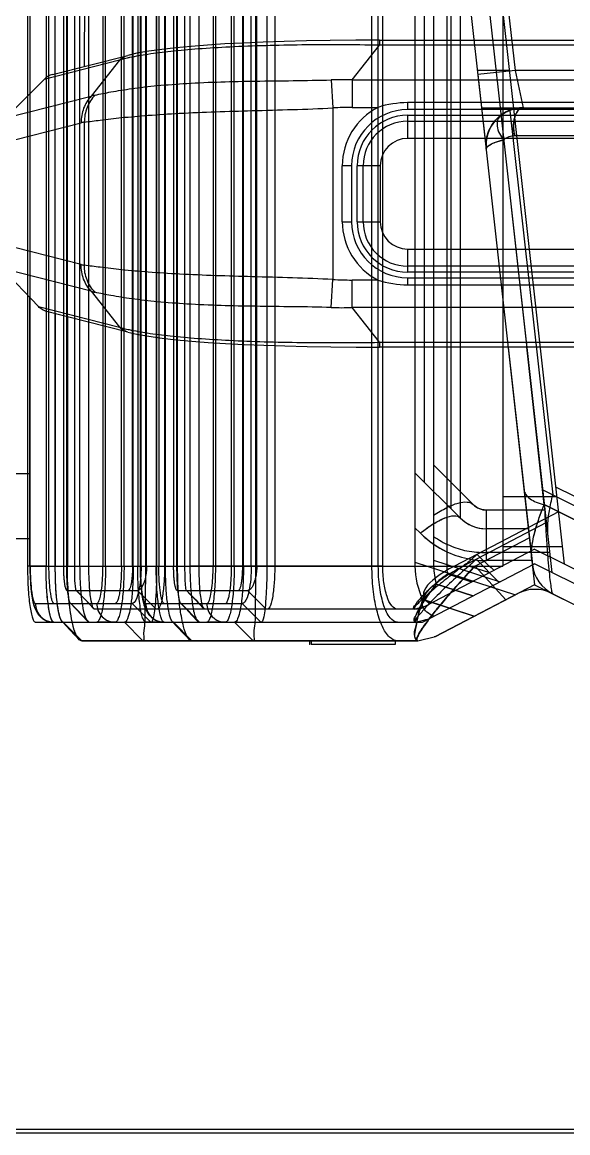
# Model space of a CAD drawing. Header units: millimetres. Extents: x -97344 to -49824, y -57049 to -40247.
# Drawn here: x -65094.9 to -65065.7, y -52874.2 to -52814.7 of the extents above; entities that cross this region are included whole.
import ezdxf

# ---------------------------------------------------------------- set-up
doc = ezdxf.new("R2010")
doc.units = ezdxf.units.MM
doc.header["$LTSCALE"] = 200
doc.layers.add('DIM', color=3, linetype='Continuous')
doc.layers.add('LAY0001', color=7, linetype='Continuous')

# ---------------------------------------------------------------- blocks, each defined once
blk = doc.blocks.new('23-D1020-B_EXTRUSION-MAIN-BODY_BASESTAND-0_5m_Absen-PL__363', base_point=(418.75, -61.98))
at = {"color": 7, "linetype": 'Continuous'}
for p, q in [((434.257, -61.78), (873.608, -61.78)), ((434.174, -61.98), (873.608, -61.98))]:
    blk.add_line(p, q, dxfattribs=at)
blk = doc.blocks.new('Top1', base_point=(668.75, -75.52))
blk.add_blockref('23-D1020-B_EXTRUSION-MAIN-BODY_BASESTAND-0_5m_Absen-PL__363', (418.75, -61.98))
blk = doc.blocks.new('*U1521')
blk.add_blockref('Top1', (0, -50.114))
blk = doc.blocks.new('*U1522')
at = {"layer": 'DIM', "color": 0, "linetype": 'ByBlock', "lineweight": -2, "transparency": 16777216}
blk.add_blockref('*U1521', (4500, 0), dxfattribs=at)
blk = doc.blocks.new('2250')
at = {"color": 7, "linetype": 'Continuous'}
for p, q in [((-45389.583, -64427.333), (-45389.675, -64444.051)), ((-45375.337, -64444.768), (-45373.872, -64442.909)), ((-45373.872, -64442.645), (-45373.872, -64442.909)), ((-45373.872, -64442.645), (-45301.69, -64442.645)), ((-45301.69, -64442.909), (-45373.872, -64442.909)), ((-45391.378, -64444.485), (-45387.343, -64443.456)), ((-45387.777, -64443.711), (-45391.824, -64444.743)), ((-45387.777, -64443.711), (-45389.295, -64445.637)), ((-45393.864, -64446.802), (-45391.824, -64444.743)), ((-45376.447, -64444.769), (-45376.359, -64446.27)), ((-45375.337, -64444.768), (-45375.337, -64446.24)), ((-45375.337, -64444.768), (-45300.224, -64444.768)), ((-45393.864, -64446.802), (-45389.295, -64445.637)), ((-45376.359, -64446.27), (-45376.359, -64455.455)), ((-45375.337, -64446.24), (-45373.941, -64446.24)), ((-45372.359, -64445.988), (-45372.359, -64446.362)), ((-45303.202, -64445.988), (-45372.359, -64445.988)), ((-45303.202, -64446.362), (-45372.359, -64446.362)), ((-45394.474, -64448.248), (-45389.834, -64447.065)), ((-45389.666, -64454.693), (-45389.666, -64447.031)), ((-45372.359, -64446.662), (-45372.359, -64447.901)), ((-45372.359, -64446.662), (-45303.202, -64446.662)), ((-45372.359, -64446.982), (-45303.202, -64446.982)), ((-45303.202, -64447.901), (-45372.359, -64447.901)), ((-45375.859, -64452.362), (-45375.859, -64449.362)), ((-45375.359, -64449.362), (-45375.859, -64449.362)), ((-45375.359, -64449.362), (-45375.359, -64452.362)), ((-45375.059, -64452.362), (-45375.059, -64449.362)), ((-45373.821, -64449.362), (-45375.059, -64449.362)), ((-45374.74, -64452.362), (-45374.74, -64449.362)), ((-45373.821, -64449.362), (-45373.821, -64452.362)), ((-45375.859, -64452.362), (-45375.359, -64452.362)), ((-45375.059, -64452.362), (-45373.821, -64452.362)), ((-45389.834, -64454.66), (-45394.602, -64453.445)), ((-45372.359, -64453.824), (-45372.359, -64455.062)), ((-45372.359, -64453.824), (-45303.202, -64453.824)), ((-45394.063, -64454.872), (-45392.124, -64456.906)), ((-45389.295, -64456.088), (-45394.063, -64454.872)), ((-45303.202, -64454.743), (-45372.359, -64454.743)), ((-45376.447, -64456.956), (-45376.359, -64455.455)), ((-45375.337, -64456.957), (-45375.337, -64455.485)), ((-45373.941, -64455.485), (-45375.337, -64455.485)), ((-45303.202, -64455.062), (-45372.359, -64455.062)), ((-45372.359, -64455.362), (-45372.359, -64455.737)), ((-45372.359, -64455.362), (-45303.202, -64455.362)), ((-45372.359, -64455.737), (-45303.202, -64455.737)), ((-45392.579, -64470.802), (-45392.579, -64456.428)), ((-45389.295, -64456.088), (-45387.777, -64458.013)), ((-45392.124, -64456.906), (-45387.777, -64458.013)), ((-45391.718, -64457.161), (-45391.718, -64470.802)), ((-45387.343, -64458.268), (-45391.69, -64457.161)), ((-45373.872, -64458.816), (-45375.337, -64456.957)), ((-45300.224, -64456.957), (-45375.337, -64456.957)), ((-45391.223, -64457.28), (-45391.223, -64470.8)), ((-45390.575, -64457.445), (-45390.575, -64470.8)), ((-45373.872, -64458.816), (-45373.872, -64459.08)), ((-45373.872, -64458.816), (-45301.69, -64458.816)), ((-45301.69, -64459.08), (-45373.872, -64459.08)), ((-45366.975, -64459.08), (-45365.681, -64470.718)), ((-45365.044, -64467.5), (-45365.98, -64459.08)), ((-45396.886, -64465.84), (-45392.579, -64465.84)), ((-45356.306, -64471.869), (-45365.044, -64467.5)), ((-45392.579, -64469.34), (-45396.399, -64469.34)), ((-45365.841, -64469.282), (-45368.75, -64470.8)), ((-45392.579, -64470.802), (-45391.718, -64470.802)), ((-45391.718, -64470.802), (-45391.223, -64470.8)), ((-45391.223, -64470.8), (-45390.575, -64470.8)), ((-45390.575, -64470.8), (-45368.75, -64470.8)), ((-45368.75, -64470.8), (-45367.109, -64472.608)), ((-45370.867, -64474.568), (-45366.467, -64472.272)), ((-45364.588, -64472.286), (-45355.801, -64476.68)), ((-45391.292, -64473.8), (-45390.796, -64473.8)), ((-45390.773, -64473.858), (-45390.86, -64473.766)), ((-45390.461, -64474.188), (-45390.773, -64473.858)), ((-45371.219, -64473.648), (-45370.991, -64473.355)), ((-45390.134, -64474.534), (-45390.461, -64474.188)), ((-45389.806, -64474.8), (-45371.811, -64474.8)), ((-45377.604, -64474.8), (-45377.604, -64475)), ((-45377.589, -64475), (-45377.604, -64475)), ((-45377.531, -64474.8), (-45377.531, -64475)), ((-45373.031, -64475), (-45377.531, -64475)), ((-45373.031, -64474.8), (-45373.031, -64475)), ((-45371.811, -64474.8), (-45370.867, -64474.568)), ((-45370.865, -64474.567), (-45370.935, -64474.584))]:
    blk.add_line(p, q, dxfattribs=at)
for points in [[(-45373.872, -64442.645), (-45375.131, -64442.648), (-45376.498, -64442.661), (-45377.771, -64442.683), (-45378.966, -64442.712), (-45380.088, -64442.75), (-45381.144, -64442.794), (-45382.137, -64442.846), (-45383.071, -64442.906), (-45383.947, -64442.974), (-45384.767, -64443.051), (-45385.526, -64443.137), (-45386.223, -64443.235), (-45386.859, -64443.347), (-45387.345, -64443.457)], [(-45387.345, -64458.268), (-45386.849, -64458.379), (-45386.21, -64458.492), (-45385.507, -64458.59), (-45384.743, -64458.677), (-45383.92, -64458.753), (-45383.042, -64458.821), (-45382.106, -64458.881), (-45381.111, -64458.932), (-45380.056, -64458.977), (-45378.935, -64459.013), (-45377.743, -64459.043), (-45376.472, -64459.064), (-45375.11, -64459.077), (-45373.872, -64459.08)], [(-45392.579, -64470.802), (-45392.577, -64471.04), (-45392.567, -64471.396), (-45392.549, -64471.722), (-45392.525, -64472.016), (-45392.495, -64472.278), (-45392.46, -64472.511), (-45392.419, -64472.718), (-45392.369, -64472.907), (-45392.304, -64473.085), (-45392.211, -64473.266), (-45392.082, -64473.442), (-45391.904, -64473.601), (-45391.685, -64473.723), (-45391.443, -64473.789), (-45391.292, -64473.8)]]:
    blk.add_lwpolyline(points, dxfattribs=at)
for centre, radius, start, end in [((-45385.208, -64453.009), 9.649, 102.16886, 102.62316), ((-45375.887, -64464.074), 19.313, 88.368, 91.66007), ((-45388.63, -64447.741), 2.206, 102.20663, 107.54829), ((-45375.332, -64463.822), 17.582, 90.01847, 93.35104), ((-45372.359, -64449.362), 3.5, 116.85842, 180), ((-45372.359, -64449.362), 3, 90, 180), ((-45389.432, -64448.642), 1.627, 98.28104, 104.30969), ((-45372.359, -64449.362), 2.7, 90, 180), ((-45372.359, -64449.362), 2.381, 90, 180), ((-45372.359, -64449.362), 1.462, 90, 180), ((-45372.359, -64452.362), 3.5, 180, 243.14158), ((-45372.359, -64452.362), 3, 180, 270), ((-45372.359, -64452.362), 2.7, 180, 270), ((-45372.359, -64452.362), 2.381, 180, 270), ((-45372.359, -64452.362), 1.462, 180, 270), ((-45389.432, -64453.083), 1.627, 255.69031, 261.71896), ((-45375.332, -64437.902), 17.582, 266.64896, 269.98153), ((-45388.63, -64453.984), 2.206, 252.45171, 257.79337), ((-45375.887, -64437.651), 19.313, 268.33993, 271.632), ((-45384.842, -64447.062), 11.34, 257.41748, 257.62516), ((-45363.693, -64470.497), 2, 186.34395, 243.43495), ((-45365.541, -64474.045), 2, 63.34021, 117.55377)]:
    blk.add_arc(centre, radius, start, end, dxfattribs=at)
blk.add_ellipse((-45391.179, -64445.466), major_axis=(0.207, 0.991), ratio=0.936772, start_param=0.43003, end_param=0.965536, dxfattribs=at)
for points, knots in [([(-45373.872, -64442.909), (-45375.258, -64442.894), (-45377.927, -64442.877), (-45381.16, -64442.964), (-45383.496, -64443.102), (-45384.961, -64443.229), (-45386.187, -64443.383), (-45386.92, -64443.507), (-45387.242, -64443.577)], [0, 0, 0, 0, 0.310172, 0.597298, 0.723477, 0.83381, 0.92626, 1, 1, 1, 1]), ([(-45387.777, -64443.711), (-45387.69, -64443.62), (-45387.546, -64443.52), (-45387.386, -64443.467), (-45387.345, -64443.457)], [0, 0, 0, 0, 0.748348, 1, 1, 1, 1]), ([(-45387.317, -64443.593), (-45387.358, -64443.602), (-45387.512, -64443.638), (-45387.666, -64443.678), (-45387.777, -64443.711)], [0, 0, 0, 0, 0.265737, 1, 1, 1, 1]), ([(-45389.096, -64445.584), (-45388.815, -64445.523), (-45388.162, -64445.391), (-45387.051, -64445.215), (-45385.695, -64445.061), (-45383.491, -64444.897), (-45380.383, -64444.818), (-45377.803, -64444.807), (-45376.447, -64444.769)], [0, 0, 0, 0, 0.068055, 0.157386, 0.265648, 0.390479, 0.679313, 1, 1, 1, 1]), ([(-45389.295, -64445.637), (-45389.472, -64445.823), (-45389.755, -64446.277), (-45389.84, -64446.803), (-45389.834, -64447.065)], [0, 0, 0, 0, 0.49507, 1, 1, 1, 1]), ([(-45389.096, -64445.584), (-45389.28, -64445.771), (-45389.575, -64446.229), (-45389.67, -64446.765), (-45389.666, -64447.031)], [0, 0, 0, 0, 0.495591, 1, 1, 1, 1]), ([(-45389.666, -64447.031), (-45389.385, -64446.996), (-45388.723, -64446.906), (-45387.585, -64446.776), (-45386.171, -64446.652), (-45383.84, -64446.506), (-45380.541, -64446.406), (-45377.799, -64446.342), (-45376.359, -64446.27)], [0, 0, 0, 0, 0.063719, 0.150349, 0.257652, 0.383035, 0.675656, 1, 1, 1, 1]), ([(-45389.295, -64456.088), (-45389.472, -64455.902), (-45389.755, -64455.448), (-45389.84, -64454.922), (-45389.834, -64454.66)], [0, 0, 0, 0, 0.49507, 1, 1, 1, 1]), ([(-45389.096, -64456.141), (-45389.28, -64455.954), (-45389.575, -64455.496), (-45389.67, -64454.96), (-45389.666, -64454.693)], [0, 0, 0, 0, 0.495591, 1, 1, 1, 1]), ([(-45376.359, -64455.455), (-45377.799, -64455.383), (-45380.541, -64455.319), (-45383.839, -64455.219), (-45386.17, -64455.073), (-45387.584, -64454.949), (-45388.723, -64454.818), (-45389.385, -64454.728), (-45389.666, -64454.693)], [0, 0, 0, 0, 0.32427, 0.616889, 0.742282, 0.849606, 0.936268, 1, 1, 1, 1]), ([(-45376.447, -64456.956), (-45377.803, -64456.917), (-45380.383, -64456.907), (-45383.49, -64456.828), (-45385.694, -64456.664), (-45387.05, -64456.51), (-45388.161, -64456.334), (-45388.815, -64456.201), (-45389.096, -64456.141)], [0, 0, 0, 0, 0.32062, 0.609453, 0.734293, 0.842573, 0.931932, 1, 1, 1, 1]), ([(-45391.69, -64457.161), (-45391.771, -64457.14), (-45391.93, -64457.074), (-45392.065, -64456.967), (-45392.124, -64456.906)], [0, 0, 0, 0, 0.498098, 1, 1, 1, 1]), ([(-45387.345, -64458.268), (-45387.386, -64458.258), (-45387.546, -64458.205), (-45387.69, -64458.105), (-45387.777, -64458.013)], [0, 0, 0, 0, 0.251655, 1, 1, 1, 1]), ([(-45387.777, -64458.013), (-45387.742, -64458.023), (-45387.588, -64458.066), (-45387.432, -64458.103), (-45387.313, -64458.13)], [0, 0, 0, 0, 0.232079, 1, 1, 1, 1]), ([(-45387.273, -64458.138), (-45386.95, -64458.209), (-45386.218, -64458.34), (-45384.992, -64458.496), (-45383.526, -64458.618), (-45381.849, -64458.719), (-45379.997, -64458.794), (-45378.02, -64458.83), (-45375.965, -64458.836), (-45374.573, -64458.827), (-45373.872, -64458.816)], [0, 0, 0, 0, 0.073694, 0.165979, 0.275806, 0.401933, 0.541117, 0.689391, 0.843353, 1, 1, 1, 1]), ([(-45366.128, -64466.697), (-45366.118, -64466.791), (-45366.043, -64466.988), (-45365.798, -64467.219), (-45365.457, -64467.398), (-45365.189, -64467.472), (-45365.044, -64467.5)], [0, 0, 0, 0, 0.199073, 0.422662, 0.690357, 1, 1, 1, 1]), ([(-45365.044, -64467.5), (-45365.025, -64467.843), (-45364.986, -64468.497), (-45364.925, -64469.424), (-45364.864, -64470.24), (-45364.805, -64470.929), (-45364.748, -64471.481), (-45364.701, -64471.85), (-45364.663, -64472.068), (-45364.639, -64472.177), (-45364.617, -64472.244), (-45364.599, -64472.28), (-45364.588, -64472.286)], [0, 0, 0, 0, 0.213754, 0.4078, 0.57857, 0.72305, 0.83871, 0.923705, 0.954382, 0.977149, 0.992175, 1, 1, 1, 1]), ([(-45391.292, -64473.8), (-45391.326, -64473.8), (-45391.403, -64473.719), (-45391.508, -64473.432), (-45391.621, -64472.824), (-45391.698, -64471.901), (-45391.718, -64471.187), (-45391.718, -64470.802)], [0, 0, 0, 0, 0.032515, 0.092959, 0.306416, 0.623962, 1, 1, 1, 1]), ([(-45391.099, -64472.918), (-45391.12, -64472.768), (-45391.199, -64472.064), (-45391.223, -64471.356), (-45391.223, -64470.8)], [0, 0, 0, 0, 0.214201, 1, 1, 1, 1]), ([(-45390.35, -64473.628), (-45390.432, -64473.201), (-45390.539, -64472.258), (-45390.575, -64471.311), (-45390.575, -64470.8)], [0, 0, 0, 0, 0.459684, 1, 1, 1, 1]), ([(-45370.991, -64473.355), (-45370.833, -64473.157), (-45370.112, -64472.283), (-45369.353, -64471.441), (-45368.75, -64470.8)], [0, 0, 0, 0, 0.223124, 1, 1, 1, 1]), ([(-45390.991, -64473.469), (-45391.002, -64473.431), (-45391.047, -64473.249), (-45391.078, -64473.064), (-45391.099, -64472.918)], [0, 0, 0, 0, 0.21075, 1, 1, 1, 1]), ([(-45390.859, -64473.766), (-45390.889, -64473.735), (-45390.94, -64473.636), (-45390.974, -64473.532), (-45390.991, -64473.469)], [0, 0, 0, 0, 0.397762, 1, 1, 1, 1]), ([(-45390.155, -64474.363), (-45390.174, -64474.313), (-45390.256, -64474.072), (-45390.312, -64473.824), (-45390.35, -64473.628)], [0, 0, 0, 0, 0.212775, 1, 1, 1, 1]), ([(-45371.811, -64474.8), (-45371.829, -64474.8), (-45371.873, -64474.779), (-45371.872, -64474.691), (-45371.836, -64474.588), (-45371.769, -64474.447), (-45371.668, -64474.28), (-45371.485, -64474.007), (-45371.331, -64473.795), (-45371.219, -64473.648)], [0, 0, 0, 0, 0.039205, 0.088988, 0.170029, 0.283628, 0.427091, 0.59676, 1, 1, 1, 1]), ([(-45389.959, -64474.719), (-45389.978, -64474.699), (-45390.062, -64474.592), (-45390.116, -64474.465), (-45390.155, -64474.363)], [0, 0, 0, 0, 0.197547, 1, 1, 1, 1]), ([(-45389.806, -64474.8), (-45389.819, -64474.8), (-45389.878, -64474.792), (-45389.928, -64474.752), (-45389.959, -64474.719)], [0, 0, 0, 0, 0.221279, 1, 1, 1, 1])]:
    blk.add_open_spline(points, degree=3, knots=knots, dxfattribs=at)
for points in [[(-45372.359, -64445.988), (-45372.893, -64445.988), (-45373.433, -64446.075), (-45373.941, -64446.24)], [(-45373.941, -64455.485), (-45373.433, -64455.65), (-45372.893, -64455.737), (-45372.359, -64455.737)]]:
    blk.add_open_spline(points, degree=3, dxfattribs=at)
at = {"layer": 'LAY0001', "color": 7, "linetype": 'Continuous'}
for p, q in [((-45392.709, -64435.84), (-45392.709, -64470.81)), ((-45392.579, -64435.84), (-45392.579, -64470.802)), ((-45392.569, -64470.802), (-45392.569, -64435.84)), ((-45391.718, -64435.84), (-45391.718, -64470.802)), ((-45391.579, -64435.84), (-45391.579, -64470.804)), ((-45391.223, -64470.8), (-45391.223, -64435.84)), ((-45390.789, -64435.84), (-45390.789, -64470.8)), ((-45390.612, -64470.8), (-45390.612, -64435.84)), ((-45390.575, -64470.8), (-45390.575, -64435.84)), ((-45390.184, -64470.799), (-45390.184, -64435.84)), ((-45389.9, -64470.8), (-45389.9, -64435.84)), ((-45389.427, -64470.801), (-45389.428, -64435.84)), ((-45388.673, -64435.84), (-45388.673, -64470.801)), ((-45388.533, -64470.802), (-45388.533, -64435.84)), ((-45387.682, -64470.801), (-45387.682, -64435.84)), ((-45387.543, -64470.801), (-45387.543, -64435.84)), ((-45387.086, -64470.801), (-45387.086, -64435.84)), ((-45387.048, -64470.8), (-45387.048, -64435.84)), ((-45386.809, -64435.84), (-45386.809, -64470.815)), ((-45386.679, -64435.84), (-45386.679, -64470.803)), ((-45386.669, -64470.803), (-45386.669, -64435.84)), ((-45386.627, -64470.801), (-45386.627, -64435.84)), ((-45386.4, -64435.84), (-45386.4, -64470.8)), ((-45386.332, -64470.801), (-45386.332, -64435.84)), ((-45385.818, -64435.84), (-45385.818, -64470.803)), ((-45385.797, -64435.84), (-45385.797, -64470.8)), ((-45385.679, -64435.84), (-45385.679, -64470.806)), ((-45385.375, -64435.84), (-45385.375, -64470.8)), ((-45385.323, -64470.8), (-45385.323, -64435.84)), ((-45384.889, -64435.84), (-45384.889, -64470.8)), ((-45384.712, -64470.8), (-45384.712, -64435.84)), ((-45384.675, -64470.8), (-45384.675, -64435.84)), ((-45384.284, -64470.8), (-45384.284, -64435.84)), ((-45384, -64470.8), (-45384, -64435.84)), ((-45383.527, -64470.801), (-45383.528, -64435.84)), ((-45382.773, -64435.84), (-45382.773, -64470.801)), ((-45382.633, -64470.802), (-45382.633, -64435.84)), ((-45381.782, -64470.801), (-45381.782, -64435.84)), ((-45381.643, -64470.801), (-45381.643, -64435.84)), ((-45381.186, -64470.801), (-45381.186, -64435.84)), ((-45381.148, -64470.8), (-45381.148, -64435.84)), ((-45380.727, -64470.801), (-45380.727, -64435.84)), ((-45380.5, -64435.84), (-45380.5, -64470.8)), ((-45380.432, -64470.801), (-45380.432, -64435.84)), ((-45379.897, -64435.84), (-45379.897, -64470.8)), ((-45379.475, -64435.84), (-45379.475, -64470.8)), ((-45374.27, -64470.8), (-45374.27, -64435.84)), ((-45373.928, -64470.8), (-45373.928, -64435.84)), ((-45373.688, -64470.8), (-45373.688, -64435.84)), ((-45371.967, -64435.84), (-45371.967, -64465.8)), ((-45371.467, -64435.84), (-45371.467, -64466.3)), ((-45370.967, -64435.84), (-45370.967, -64470.8)), ((-45370.267, -64435.84), (-45370.267, -64470.8)), ((-45370.053, -64435.84), (-45370.053, -64467.714)), ((-45369.559, -64435.84), (-45368.4, -64446.26)), ((-45369.553, -64435.84), (-45369.553, -64468.214)), ((-45367.394, -64446.26), (-45368.553, -64435.84)), ((-45367.848, -64435.84), (-45363.973, -64470.693)), ((-45367.546, -64435.84), (-45366.61, -64444.26)), ((-45367.267, -64435.84), (-45367.267, -64470.8)), ((-45366.912, -64444.26), (-45368.623, -64444.26)), ((-45366.61, -64444.26), (-45368.598, -64444.481)), ((-45368.598, -64444.481), (-45368.153, -64448.481)), ((-45308.951, -64444.26), (-45366.61, -64444.26)), ((-45366.61, -64444.26), (-45366.166, -64446.26)), ((-45368.4, -64446.26), (-45365.561, -64471.8)), ((-45368.4, -64446.26), (-45314.09, -64446.26)), ((-45367.406, -64446.26), (-45365.044, -64467.5)), ((-45364.627, -64471.148), (-45367.394, -64446.26)), ((-45366.897, -64446.26), (-45364.592, -64466.988)), ((-45366.825, -64446.371), (-45366.497, -64446.287)), ((-45366.498, -64446.287), (-45366.166, -64446.26)), ((-45358.655, -64447.772), (-45366.618, -64447.772)), ((-45370.967, -64465.385), (-45368.846, -64467.507)), ((-45371.967, -64465.8), (-45371.967, -64470.8)), ((-45369.553, -64468.214), (-45371.967, -64465.8)), ((-45365.119, -64466.725), (-45356.21, -64471.179)), ((-45364.434, -64466.55), (-45358.085, -64469.725)), ((-45364.373, -64467.1), (-45367.267, -64467.1)), ((-45364.284, -64467.899), (-45369.843, -64470.8)), ((-45368.139, -64470.503), (-45368.138, -64467.8)), ((-45364.999, -64467.8), (-45368.139, -64467.8)), ((-45365.044, -64467.5), (-45355.956, -64472.044)), ((-45364.925, -64468.468), (-45369.393, -64470.8)), ((-45371.967, -64468.746), (-45371.674, -64469.038)), ((-45365.894, -64468.8), (-45368.139, -64468.8)), ((-45365.841, -64469.282), (-45368.75, -64470.8)), ((-45371.727, -64473.1), (-45365.577, -64469.891)), ((-45364.747, -64470.071), (-45368.139, -64470.071)), ((-45364.076, -64469.768), (-45367.267, -64469.768)), ((-45357.781, -64473.789), (-45365.577, -64469.891)), ((-45391.718, -64470.802), (-45392.709, -64470.81)), ((-45392.579, -64470.802), (-45391.718, -64470.802)), ((-45391.718, -64470.802), (-45391.223, -64470.8)), ((-45391.579, -64470.802), (-45390.612, -64470.8)), ((-45391.223, -64470.8), (-45367.267, -64470.8)), ((-45390.789, -64470.8), (-45390.184, -64470.799)), ((-45390.612, -64470.8), (-45389.9, -64470.8)), ((-45390.184, -64470.799), (-45389.428, -64470.801)), ((-45389.9, -64470.8), (-45369.084, -64470.8)), ((-45389.427, -64470.801), (-45369.843, -64470.8)), ((-45388.673, -64470.801), (-45386.332, -64470.801)), ((-45388.533, -64470.802), (-45387.048, -64470.8)), ((-45387.048, -64470.8), (-45386.4, -64470.8)), ((-45385.818, -64470.802), (-45386.809, -64470.815)), ((-45386.679, -64470.803), (-45385.818, -64470.803)), ((-45386.627, -64470.801), (-45385.797, -64470.8)), ((-45386.332, -64470.801), (-45385.375, -64470.8)), ((-45385.818, -64470.802), (-45385.323, -64470.8)), ((-45385.679, -64470.802), (-45384.712, -64470.8)), ((-45384.712, -64470.8), (-45384, -64470.8)), ((-45384.284, -64470.8), (-45383.528, -64470.801)), ((-45373.928, -64470.8), (-45384, -64470.8)), ((-45373.688, -64470.8), (-45383.527, -64470.801)), ((-45381.643, -64470.801), (-45382.773, -64470.801)), ((-45382.633, -64470.802), (-45381.148, -64470.8)), ((-45381.148, -64470.8), (-45380.5, -64470.8)), ((-45380.727, -64470.801), (-45379.897, -64470.8)), ((-45380.432, -64470.801), (-45379.475, -64470.8)), ((-45371.967, -64470.584), (-45366.587, -64472.335)), ((-45371.556, -64473.8), (-45365.57, -64470.677)), ((-45370.967, -64470.477), (-45367.408, -64471.635)), ((-45369.047, -64470.8), (-45367.983, -64471.146)), ((-45368.75, -64470.799), (-45367.109, -64472.607)), ((-45368.75, -64470.799), (-45367.109, -64472.607)), ((-45368.697, -64470.436), (-45367.471, -64471.668)), ((-45368.697, -64470.436), (-45367.471, -64471.668)), ((-45365.705, -64470.503), (-45368.139, -64470.503)), ((-45355.702, -64475.611), (-45365.57, -64470.677)), ((-45370.228, -64471.22), (-45368.933, -64471.642)), ((-45368.934, -64471.642), (-45370.228, -64471.221)), ((-45368.934, -64471.643), (-45370.228, -64471.222)), ((-45390.599, -64472.1), (-45386.816, -64472.1)), ((-45390.598, -64472.1), (-45390.097, -64472.1)), ((-45390.094, -64472.099), (-45389.115, -64473.1)), ((-45384.699, -64472.1), (-45380.916, -64472.1)), ((-45384.698, -64472.1), (-45381.423, -64472.1)), ((-45365.561, -64471.8), (-45370.867, -64474.568)), ((-45370.806, -64471.768), (-45368.87, -64472.398)), ((-45368.87, -64472.399), (-45370.806, -64471.769)), ((-45368.87, -64472.399), (-45370.806, -64471.77)), ((-45365.561, -64471.8), (-45355.419, -64476.87)), ((-45371.645, -64472.548), (-45368.78, -64473.48)), ((-45371.642, -64472.55), (-45368.847, -64473.459)), ((-45371.55, -64472.578), (-45368.78, -64473.479)), ((-45371.55, -64472.58), (-45368.78, -64473.48)), ((-45392.282, -64472.8), (-45387.11, -64472.8)), ((-45390.384, -64472.8), (-45389.401, -64473.8)), ((-45371.727, -64473.1), (-45389.13, -64473.1)), ((-45386.382, -64472.8), (-45381.21, -64472.8)), ((-45384.484, -64472.8), (-45383.5, -64473.8)), ((-45372.016, -64473.1), (-45371.466, -64472.965)), ((-45371.641, -64473.007), (-45371.464, -64472.963)), ((-45392.283, -64473.8), (-45371.556, -64473.8)), ((-45391.292, -64473.8), (-45390.796, -64473.8)), ((-45390.796, -64473.799), (-45389.806, -64474.799)), ((-45388.016, -64473.8), (-45389.004, -64473.8)), ((-45387.52, -64473.799), (-45386.53, -64474.799)), ((-45385.392, -64473.8), (-45386.383, -64473.8)), ((-45384.896, -64473.799), (-45383.906, -64474.799)), ((-45382.116, -64473.8), (-45383.104, -64473.8)), ((-45381.62, -64473.799), (-45380.63, -64474.799)), ((-45371.931, -64473.8), (-45371.215, -64473.624)), ((-45371.488, -64473.69), (-45371.376, -64473.663)), ((-45371.393, -64473.667), (-45371.217, -64473.623)), ((-45371.296, -64473.643), (-45371.219, -64473.624)), ((-45371.811, -64474.8), (-45389.806, -64474.8)), ((-45371.811, -64474.8), (-45370.867, -64474.568)), ((-45370.865, -64474.567), (-45370.936, -64474.584)), ((-45370.865, -64474.567), (-45370.935, -64474.584))]:
    blk.add_line(p, q, dxfattribs=at)
for points in [[(-45368.153, -64448.479), (-45368.163, -64448.15), (-45368.116, -64447.816), (-45368.013, -64447.493), (-45367.858, -64447.194), (-45367.659, -64446.929), (-45367.413, -64446.696), (-45367.133, -64446.509), (-45366.825, -64446.371)], [(-45368.153, -64448.481), (-45368.162, -64448.147), (-45368.114, -64447.811), (-45368.01, -64447.487), (-45367.856, -64447.191), (-45367.656, -64446.927), (-45367.411, -64446.694), (-45367.13, -64446.508), (-45366.824, -64446.371)], [(-45366.165, -64446.26), (-45366.479, -64446.284), (-45366.788, -64446.359), (-45367.085, -64446.483), (-45367.362, -64446.657)], [(-45366.165, -64446.26), (-45366.482, -64446.285), (-45366.789, -64446.359), (-45367.085, -64446.484)], [(-45367.362, -64446.657), (-45367.674, -64446.947), (-45367.917, -64447.294), (-45368.077, -64447.672), (-45368.157, -64448.071), (-45368.154, -64448.476)], [(-45367.362, -64446.657), (-45367.655, -64446.925), (-45367.9, -64447.264), (-45368.063, -64447.629), (-45368.153, -64448.036), (-45368.152, -64448.489)], [(-45368.139, -64467.8), (-45368.265, -64467.791), (-45368.385, -64467.769), (-45368.487, -64467.737), (-45368.575, -64467.699), (-45368.654, -64467.656), (-45368.724, -64467.61), (-45368.788, -64467.56), (-45368.846, -64467.507)], [(-45369.553, -64468.214), (-45369.368, -64468.377), (-45369.158, -64468.52), (-45368.926, -64468.638), (-45368.672, -64468.727), (-45368.404, -64468.782), (-45368.139, -64468.8)], [(-45392.579, -64470.802), (-45392.573, -64471.21), (-45392.555, -64471.626), (-45392.525, -64472.015), (-45392.482, -64472.372), (-45392.432, -64472.658), (-45392.378, -64472.874), (-45392.314, -64473.06), (-45392.23, -64473.235), (-45392.115, -64473.403), (-45391.959, -64473.56), (-45391.761, -64473.689), (-45391.535, -64473.771), (-45391.293, -64473.8)], [(-45386.679, -64470.803), (-45386.673, -64471.209), (-45386.655, -64471.625), (-45386.625, -64472.014), (-45386.582, -64472.372), (-45386.532, -64472.657), (-45386.478, -64472.874), (-45386.414, -64473.06), (-45386.33, -64473.236), (-45386.215, -64473.403), (-45386.058, -64473.56), (-45385.86, -64473.689), (-45385.634, -64473.771), (-45385.392, -64473.8)], [(-45390.102, -64472.097), (-45389.88, -64472.329), (-45389.649, -64472.571), (-45389.41, -64472.822), (-45389.164, -64473.082)], [(-45384.202, -64472.097), (-45383.98, -64472.329), (-45383.749, -64472.571), (-45383.511, -64472.822), (-45383.265, -64473.081)], [(-45390.411, -64472.787), (-45390.115, -64473.096), (-45389.807, -64473.421), (-45389.488, -64473.759)], [(-45384.511, -64472.786), (-45384.215, -64473.096), (-45383.907, -64473.421), (-45383.588, -64473.759)], [(-45389.959, -64474.719), (-45390.272, -64474.387), (-45390.572, -64474.069), (-45390.86, -64473.766)], [(-45384.06, -64474.718), (-45384.373, -64474.386), (-45384.673, -64474.069), (-45384.96, -64473.766)]]:
    blk.add_lwpolyline(points, dxfattribs=at)
for centre, radius, start, end in [((-45366.166, -64448.26), 2, 90, 186.34395), ((-45366.618, -64448.772), 1, 89.99835, 126.73245), ((-45368.139, -64466.8), 1, 225, 270), ((-45368.139, -64466.8), 2, 225, 270), ((-45368.138, -64465.503), 5, 225.00021, 244.80566), ((-45367.967, -64470.8), 4, 180, 206.40245), ((-45367.967, -64470.8), 3, 180, 198.87878), ((-45367.967, -64470.8), 2.3, 180, 190.58455), ((-45614.832, -64702.962), 324.471, 45.10675, 45.35749), ((-44988.131, -64085.061), 553.775, 224.33973, 224.4845), ((-45608.932, -64702.962), 324.47, 45.10675, 45.35749), ((-45797.106, -64882.494), 579.608, 44.839352, 44.97893), ((-45791.206, -64882.493), 579.608, 44.839351, 44.97893)]:
    blk.add_arc(centre, radius, start, end, dxfattribs=at)
blk.add_ellipse((-45364.871, -64470.8), major_axis=(6.633, 1.626), ratio=0.245196, start_param=2.356194, end_param=3.412209, dxfattribs=at)
for points, knots in [([(-45366.166, -64446.26), (-45366.195, -64446.26), (-45366.236, -64446.266), (-45366.285, -64446.285), (-45366.315, -64446.3), (-45366.345, -64446.319), (-45366.386, -64446.35), (-45366.438, -64446.401), (-45366.498, -64446.48), (-45366.577, -64446.62), (-45366.653, -64446.842), (-45366.697, -64447.145), (-45366.69, -64447.464), (-45366.649, -64447.673), (-45366.618, -64447.772)], [0, 0, 0, 0, 0.050982, 0.070209, 0.089308, 0.109072, 0.130376, 0.178244, 0.234154, 0.298894, 0.454349, 0.635662, 0.822084, 1, 1, 1, 1]), ([(-45366.618, -64447.772), (-45366.63, -64447.733), (-45366.652, -64447.648), (-45366.676, -64447.517), (-45366.687, -64447.404), (-45366.691, -64447.317), (-45366.692, -64447.255), (-45366.691, -64447.192), (-45366.686, -64447.105), (-45366.675, -64446.992), (-45366.649, -64446.853), (-45366.609, -64446.714), (-45366.556, -64446.581), (-45366.487, -64446.461), (-45366.406, -64446.363), (-45366.313, -64446.293), (-45366.229, -64446.263), (-45366.18, -64446.26), (-45366.165, -64446.26)], [0, 0, 0, 0, 0.069128, 0.150922, 0.228446, 0.265172, 0.300389, 0.335599, 0.3723, 0.449714, 0.531307, 0.614997, 0.698044, 0.777408, 0.850457, 0.915946, 0.97491, 1, 1, 1, 1]), ([(-45367.362, -64446.657), (-45367.436, -64446.712), (-45367.528, -64446.844), (-45367.573, -64447.054), (-45367.57, -64447.315), (-45367.463, -64447.642), (-45367.306, -64447.871), (-45367.216, -64447.97)], [0, 0, 0, 0, 0.191559, 0.307856, 0.437817, 0.723279, 1, 1, 1, 1]), ([(-45368.153, -64448.481), (-45368.162, -64448.406), (-45367.99, -64448.239), (-45367.668, -64448.101), (-45367.381, -64448.016), (-45367.216, -64447.97)], [0, 0, 0, 0, 0.202915, 0.535284, 1, 1, 1, 1]), ([(-45368.153, -64448.481), (-45368.158, -64448.439), (-45368.12, -64448.366), (-45368.038, -64448.295), (-45367.889, -64448.198), (-45367.613, -64448.081), (-45367.364, -64448.008), (-45367.216, -64447.97)], [0, 0, 0, 0, 0.112503, 0.194224, 0.299009, 0.588295, 1, 1, 1, 1]), ([(-45370.968, -64468.079), (-45370.741, -64467.928), (-45370.319, -64467.673), (-45369.712, -64467.423), (-45369.216, -64467.326), (-45368.928, -64467.424), (-45368.846, -64467.507)], [0, 0, 0, 0, 0.35327, 0.638448, 0.848555, 1, 1, 1, 1]), ([(-45364.84, -64469.237), (-45364.864, -64469.019), (-45364.869, -64468.548), (-45364.773, -64467.795), (-45364.659, -64467.269), (-45364.592, -64466.988)], [0, 0, 0, 0, 0.289231, 0.618967, 1, 1, 1, 1]), ([(-45364.84, -64469.237), (-45364.864, -64469.019), (-45364.869, -64468.548), (-45364.773, -64467.795), (-45364.659, -64467.269), (-45364.592, -64466.988)], [0, 0, 0, 0, 0.289234, 0.618968, 1, 1, 1, 1]), ([(-45365.712, -64470.441), (-45365.743, -64470.164), (-45365.706, -64469.547), (-45365.449, -64468.564), (-45365.192, -64467.875), (-45365.044, -64467.5)], [0, 0, 0, 0, 0.274715, 0.602258, 1, 1, 1, 1]), ([(-45365.712, -64470.441), (-45365.743, -64470.162), (-45365.705, -64469.542), (-45365.447, -64468.56), (-45365.191, -64467.872), (-45365.044, -64467.5)], [0, 0, 0, 0, 0.277098, 0.604889, 1, 1, 1, 1]), ([(-45371.674, -64469.038), (-45371.455, -64468.858), (-45371.039, -64468.548), (-45370.428, -64468.231), (-45369.938, -64468.069), (-45369.631, -64468.135), (-45369.553, -64468.214)], [0, 0, 0, 0, 0.35557, 0.648674, 0.860193, 1, 1, 1, 1]), ([(-45371.674, -64469.038), (-45371.513, -64468.905), (-45371.197, -64468.666), (-45370.727, -64468.378), (-45370.414, -64468.236), (-45370.267, -64468.187)], [0, 0, 0, 0, 0.379837, 0.717571, 1, 1, 1, 1]), ([(-45371.674, -64469.038), (-45371.367, -64469.345), (-45370.681, -64469.873), (-45369.466, -64470.383), (-45368.59, -64470.503), (-45368.139, -64470.503)], [0, 0, 0, 0, 0.332433, 0.654268, 1, 1, 1, 1]), ([(-45370.967, -64469.215), (-45370.7, -64469.397), (-45370.131, -64469.717), (-45369.171, -64470.033), (-45368.489, -64470.066), (-45368.139, -64470.071)], [0, 0, 0, 0, 0.322847, 0.649626, 1, 1, 1, 1]), ([(-45368.644, -64470.174), (-45368.723, -64470.25), (-45368.884, -64470.398), (-45369.133, -64470.606), (-45369.303, -64470.736), (-45369.389, -64470.8)], [0, 0, 0, 0, 0.338053, 0.671765, 1, 1, 1, 1]), ([(-45368.644, -64470.174), (-45368.544, -64470.27), (-45368.344, -64470.46), (-45368.044, -64470.742), (-45367.843, -64470.928), (-45367.743, -64471.021)], [0, 0, 0, 0, 0.335594, 0.66892, 1, 1, 1, 1]), ([(-45392.709, -64470.81), (-45392.708, -64471.001), (-45392.703, -64471.375), (-45392.68, -64471.924), (-45392.643, -64472.435), (-45392.592, -64472.889), (-45392.537, -64473.218), (-45392.487, -64473.437), (-45392.449, -64473.563), (-45392.411, -64473.663), (-45392.372, -64473.736), (-45392.331, -64473.785), (-45392.299, -64473.798), (-45392.283, -64473.8)], [0, 0, 0, 0, 0.18586, 0.365393, 0.536336, 0.686099, 0.810709, 0.86175, 0.904822, 0.939479, 0.966222, 0.985699, 1, 1, 1, 1]), ([(-45392.569, -64470.802), (-45392.569, -64471.057), (-45392.555, -64471.53), (-45392.509, -64472.085), (-45392.448, -64472.446), (-45392.407, -64472.611), (-45392.368, -64472.709), (-45392.339, -64472.764), (-45392.305, -64472.8), (-45392.282, -64472.8)], [0, 0, 0, 0, 0.372608, 0.691511, 0.813626, 0.905866, 0.940353, 0.96708, 1, 1, 1, 1]), ([(-45391.292, -64473.8), (-45391.308, -64473.799), (-45391.34, -64473.786), (-45391.381, -64473.737), (-45391.421, -64473.664), (-45391.459, -64473.563), (-45391.496, -64473.437), (-45391.547, -64473.218), (-45391.601, -64472.889), (-45391.652, -64472.435), (-45391.69, -64471.923), (-45391.713, -64471.371), (-45391.718, -64470.993), (-45391.718, -64470.802)], [0, 0, 0, 0, 0.01427, 0.033698, 0.060417, 0.095082, 0.138023, 0.188909, 0.313141, 0.462448, 0.632872, 0.813264, 1, 1, 1, 1]), ([(-45391.579, -64470.802), (-45391.579, -64470.927), (-45391.576, -64471.176), (-45391.56, -64471.541), (-45391.535, -64471.883), (-45391.501, -64472.185), (-45391.46, -64472.435), (-45391.418, -64472.606), (-45391.379, -64472.707), (-45391.352, -64472.757), (-45391.324, -64472.79), (-45391.303, -64472.799), (-45391.292, -64472.8)], [0, 0, 0, 0, 0.183333, 0.36334, 0.533489, 0.682785, 0.807936, 0.903121, 0.938458, 0.965749, 0.985581, 1, 1, 1, 1]), ([(-45390.796, -64473.799), (-45390.862, -64473.8), (-45390.982, -64473.549), (-45391.065, -64473.166), (-45391.158, -64472.499), (-45391.21, -64471.698), (-45391.223, -64471.108), (-45391.223, -64470.8)], [0, 0, 0, 0, 0.064843, 0.209298, 0.426498, 0.699683, 1, 1, 1, 1]), ([(-45390.789, -64470.8), (-45390.788, -64470.879), (-45390.786, -64471.039), (-45390.777, -64471.275), (-45390.76, -64471.496), (-45390.738, -64471.693), (-45390.711, -64471.857), (-45390.683, -64471.97), (-45390.657, -64472.037), (-45390.639, -64472.071), (-45390.62, -64472.093), (-45390.605, -64472.099), (-45390.598, -64472.1)], [0, 0, 0, 0, 0.177728, 0.358741, 0.528068, 0.676326, 0.802496, 0.899938, 0.936583, 0.964933, 0.985441, 1, 1, 1, 1]), ([(-45390.385, -64472.8), (-45390.445, -64472.801), (-45390.493, -64472.507), (-45390.567, -64472.165), (-45390.595, -64471.51), (-45390.611, -64471.052), (-45390.611, -64470.8)], [0, 0, 0, 0, 0.088453, 0.306926, 0.626963, 1, 1, 1, 1]), ([(-45389.806, -64474.8), (-45389.909, -64474.8), (-45390.134, -64474.505), (-45390.288, -64473.953), (-45390.456, -64473.075), (-45390.55, -64471.998), (-45390.575, -64471.211), (-45390.575, -64470.8)], [0, 0, 0, 0, 0.073787, 0.219454, 0.435014, 0.704523, 1, 1, 1, 1]), ([(-45390.094, -64472.099), (-45390.129, -64472.1), (-45390.125, -64471.893), (-45390.177, -64471.678), (-45390.172, -64471.246), (-45390.183, -64470.954), (-45390.183, -64470.799)], [0, 0, 0, 0, 0.081007, 0.310567, 0.645941, 1, 1, 1, 1]), ([(-45389.41, -64473.8), (-45389.479, -64473.8), (-45389.616, -64473.559), (-45389.717, -64473.168), (-45389.822, -64472.502), (-45389.877, -64471.699), (-45389.9, -64471.108), (-45389.9, -64470.8)], [0, 0, 0, 0, 0.066971, 0.213422, 0.428066, 0.701849, 1, 1, 1, 1]), ([(-45389.13, -64473.1), (-45389.199, -64473.1), (-45389.271, -64472.776), (-45389.363, -64472.375), (-45389.403, -64471.624), (-45389.428, -64471.093), (-45389.427, -64470.801)], [0, 0, 0, 0, 0.088178, 0.305509, 0.625171, 1, 1, 1, 1]), ([(-45389.006, -64472.8), (-45388.955, -64472.8), (-45388.862, -64472.637), (-45388.796, -64472.371), (-45388.725, -64471.939), (-45388.684, -64471.405), (-45388.672, -64471.014), (-45388.673, -64470.801)], [0, 0, 0, 0, 0.072981, 0.215496, 0.433923, 0.690281, 1, 1, 1, 1]), ([(-45388.533, -64470.802), (-45388.534, -64470.99), (-45388.539, -64471.359), (-45388.564, -64471.903), (-45388.604, -64472.411), (-45388.66, -64472.868), (-45388.719, -64473.201), (-45388.776, -64473.424), (-45388.817, -64473.554), (-45388.86, -64473.657), (-45388.904, -64473.734), (-45388.951, -64473.785), (-45388.986, -64473.798), (-45389.004, -64473.8)], [0, 0, 0, 0, 0.182213, 0.357304, 0.528138, 0.675747, 0.803272, 0.854976, 0.898549, 0.934996, 0.963228, 0.984137, 1, 1, 1, 1]), ([(-45387.543, -64470.801), (-45387.543, -64470.989), (-45387.549, -64471.358), (-45387.573, -64471.903), (-45387.614, -64472.411), (-45387.67, -64472.868), (-45387.729, -64473.201), (-45387.785, -64473.424), (-45387.827, -64473.554), (-45387.87, -64473.658), (-45387.915, -64473.735), (-45387.962, -64473.786), (-45387.998, -64473.799), (-45388.016, -64473.8)], [0, 0, 0, 0, 0.18221, 0.3573, 0.527981, 0.675459, 0.80287, 0.854528, 0.898063, 0.934796, 0.963164, 0.984099, 1, 1, 1, 1]), ([(-45387.682, -64470.801), (-45387.682, -64470.917), (-45387.686, -64471.15), (-45387.702, -64471.498), (-45387.728, -64471.831), (-45387.766, -64472.139), (-45387.813, -64472.4), (-45387.862, -64472.584), (-45387.908, -64472.696), (-45387.941, -64472.752), (-45387.976, -64472.789), (-45388.002, -64472.799), (-45388.015, -64472.8)], [0, 0, 0, 0, 0.168542, 0.336653, 0.504284, 0.652904, 0.785814, 0.888111, 0.92819, 0.959361, 0.982478, 1, 1, 1, 1]), ([(-45387.048, -64470.8), (-45387.048, -64471.098), (-45387.062, -64471.671), (-45387.116, -64472.456), (-45387.216, -64473.124), (-45387.307, -64473.527), (-45387.442, -64473.8), (-45387.52, -64473.799)], [0, 0, 0, 0, 0.289542, 0.554417, 0.771472, 0.92397, 1, 1, 1, 1]), ([(-45387.086, -64470.801), (-45387.087, -64470.866), (-45387.089, -64471.004), (-45387.098, -64471.214), (-45387.115, -64471.425), (-45387.14, -64471.628), (-45387.173, -64471.808), (-45387.208, -64471.94), (-45387.242, -64472.022), (-45387.267, -64472.064), (-45387.293, -64472.092), (-45387.313, -64472.099), (-45387.323, -64472.1)], [0, 0, 0, 0, 0.146137, 0.304275, 0.466552, 0.615863, 0.757579, 0.871896, 0.917619, 0.953364, 0.979941, 1, 1, 1, 1]), ([(-45386.627, -64470.801), (-45386.627, -64471.033), (-45386.645, -64471.482), (-45386.745, -64472.106), (-45386.846, -64472.536), (-45387.021, -64472.799), (-45387.11, -64472.799)], [0, 0, 0, 0, 0.328763, 0.641268, 0.874392, 1, 1, 1, 1]), ([(-45386.332, -64470.801), (-45386.332, -64470.909), (-45386.346, -64471.118), (-45386.392, -64471.408), (-45386.464, -64471.652), (-45386.541, -64471.844), (-45386.623, -64471.986), (-45386.713, -64472.075), (-45386.785, -64472.1), (-45386.816, -64472.1)], [0, 0, 0, 0, 0.222135, 0.42894, 0.602148, 0.743508, 0.853238, 0.93559, 1, 1, 1, 1]), ([(-45386.383, -64473.8), (-45386.399, -64473.798), (-45386.431, -64473.785), (-45386.472, -64473.736), (-45386.511, -64473.664), (-45386.549, -64473.565), (-45386.586, -64473.439), (-45386.637, -64473.221), (-45386.691, -64472.892), (-45386.742, -64472.439), (-45386.78, -64471.928), (-45386.803, -64471.379), (-45386.808, -64471.005), (-45386.809, -64470.815)], [0, 0, 0, 0, 0.014274, 0.033671, 0.060239, 0.094632, 0.137624, 0.188603, 0.313129, 0.462999, 0.634143, 0.813875, 1, 1, 1, 1]), ([(-45386.669, -64470.803), (-45386.669, -64471.058), (-45386.655, -64471.531), (-45386.609, -64472.086), (-45386.548, -64472.446), (-45386.507, -64472.611), (-45386.468, -64472.71), (-45386.439, -64472.765), (-45386.405, -64472.8), (-45386.382, -64472.8)], [0, 0, 0, 0, 0.372708, 0.691736, 0.813797, 0.905936, 0.940374, 0.967066, 1, 1, 1, 1]), ([(-45386.4, -64470.8), (-45386.4, -64471.201), (-45386.397, -64471.978), (-45386.432, -64473.017), (-45386.413, -64473.948), (-45386.532, -64474.373), (-45386.457, -64474.8), (-45386.53, -64474.8)], [0, 0, 0, 0, 0.300611, 0.577099, 0.798289, 0.945255, 1, 1, 1, 1]), ([(-45385.797, -64470.8), (-45385.797, -64471.096), (-45385.803, -64471.677), (-45385.839, -64472.466), (-45385.9, -64473.15), (-45385.957, -64473.52), (-45386.038, -64473.8), (-45386.101, -64473.8)], [0, 0, 0, 0, 0.292338, 0.569536, 0.789417, 0.938286, 1, 1, 1, 1]), ([(-45385.392, -64473.8), (-45385.408, -64473.799), (-45385.44, -64473.786), (-45385.481, -64473.737), (-45385.52, -64473.665), (-45385.559, -64473.565), (-45385.596, -64473.439), (-45385.647, -64473.221), (-45385.701, -64472.892), (-45385.752, -64472.439), (-45385.79, -64471.926), (-45385.813, -64471.373), (-45385.818, -64470.995), (-45385.818, -64470.802)], [0, 0, 0, 0, 0.014234, 0.033568, 0.060123, 0.094572, 0.137377, 0.188134, 0.312119, 0.461337, 0.631736, 0.812661, 1, 1, 1, 1]), ([(-45385.375, -64470.8), (-45385.375, -64471.08), (-45385.383, -64471.609), (-45385.474, -64472.335), (-45385.539, -64472.802), (-45385.699, -64473.1), (-45385.785, -64473.1)], [0, 0, 0, 0, 0.352411, 0.669311, 0.891859, 1, 1, 1, 1]), ([(-45385.392, -64472.8), (-45385.402, -64472.799), (-45385.424, -64472.79), (-45385.452, -64472.757), (-45385.479, -64472.708), (-45385.518, -64472.607), (-45385.56, -64472.437), (-45385.601, -64472.188), (-45385.635, -64471.885), (-45385.66, -64471.544), (-45385.676, -64471.178), (-45385.679, -64470.929), (-45385.679, -64470.803)], [0, 0, 0, 0, 0.014417, 0.034174, 0.061313, 0.096439, 0.191352, 0.316259, 0.465512, 0.63569, 0.816229, 1, 1, 1, 1]), ([(-45384.896, -64473.799), (-45384.963, -64473.8), (-45385.083, -64473.547), (-45385.166, -64473.161), (-45385.259, -64472.492), (-45385.31, -64471.693), (-45385.323, -64471.105), (-45385.323, -64470.8)], [0, 0, 0, 0, 0.065665, 0.21126, 0.429144, 0.701932, 1, 1, 1, 1]), ([(-45384.698, -64472.1), (-45384.705, -64472.099), (-45384.72, -64472.094), (-45384.738, -64472.071), (-45384.757, -64472.038), (-45384.783, -64471.97), (-45384.811, -64471.858), (-45384.838, -64471.694), (-45384.86, -64471.498), (-45384.876, -64471.276), (-45384.886, -64471.04), (-45384.888, -64470.88), (-45384.889, -64470.8)], [0, 0, 0, 0, 0.014615, 0.035073, 0.063336, 0.099888, 0.196962, 0.32279, 0.47096, 0.640283, 0.822024, 1, 1, 1, 1]), ([(-45384.484, -64472.8), (-45384.544, -64472.801), (-45384.595, -64472.507), (-45384.666, -64472.161), (-45384.696, -64471.508), (-45384.712, -64471.05), (-45384.712, -64470.8)], [0, 0, 0, 0, 0.0891, 0.309136, 0.629775, 1, 1, 1, 1]), ([(-45383.906, -64474.8), (-45384.009, -64474.8), (-45384.234, -64474.505), (-45384.388, -64473.953), (-45384.556, -64473.075), (-45384.65, -64471.998), (-45384.675, -64471.211), (-45384.675, -64470.8)], [0, 0, 0, 0, 0.073814, 0.219685, 0.435197, 0.704338, 1, 1, 1, 1]), ([(-45384.195, -64472.1), (-45384.226, -64472.111), (-45384.229, -64471.885), (-45384.275, -64471.695), (-45384.271, -64471.248), (-45384.283, -64470.956), (-45384.283, -64470.8)], [0, 0, 0, 0, 0.075451, 0.303503, 0.642395, 1, 1, 1, 1]), ([(-45383.509, -64473.8), (-45383.579, -64473.8), (-45383.716, -64473.559), (-45383.817, -64473.168), (-45383.922, -64472.502), (-45383.977, -64471.699), (-45384, -64471.108), (-45384, -64470.8)], [0, 0, 0, 0, 0.067024, 0.213505, 0.428103, 0.701888, 1, 1, 1, 1]), ([(-45383.23, -64473.1), (-45383.299, -64473.1), (-45383.372, -64472.777), (-45383.463, -64472.375), (-45383.503, -64471.624), (-45383.528, -64471.094), (-45383.527, -64470.801)], [0, 0, 0, 0, 0.088325, 0.30555, 0.625165, 1, 1, 1, 1]), ([(-45383.106, -64472.8), (-45383.055, -64472.8), (-45382.962, -64472.637), (-45382.896, -64472.371), (-45382.825, -64471.939), (-45382.784, -64471.405), (-45382.772, -64471.014), (-45382.773, -64470.801)], [0, 0, 0, 0, 0.072981, 0.215496, 0.433923, 0.690281, 1, 1, 1, 1]), ([(-45383.104, -64473.8), (-45383.086, -64473.798), (-45383.051, -64473.785), (-45383.004, -64473.734), (-45382.96, -64473.657), (-45382.917, -64473.554), (-45382.876, -64473.424), (-45382.819, -64473.201), (-45382.76, -64472.868), (-45382.704, -64472.411), (-45382.664, -64471.903), (-45382.639, -64471.359), (-45382.634, -64470.99), (-45382.633, -64470.802)], [0, 0, 0, 0, 0.015863, 0.036772, 0.065004, 0.101451, 0.145024, 0.196728, 0.324253, 0.471862, 0.642696, 0.817787, 1, 1, 1, 1]), ([(-45381.643, -64470.801), (-45381.643, -64470.989), (-45381.649, -64471.358), (-45381.673, -64471.903), (-45381.714, -64472.411), (-45381.77, -64472.868), (-45381.829, -64473.201), (-45381.885, -64473.424), (-45381.927, -64473.554), (-45381.97, -64473.658), (-45382.015, -64473.735), (-45382.062, -64473.786), (-45382.098, -64473.799), (-45382.116, -64473.8)], [0, 0, 0, 0, 0.18221, 0.3573, 0.527981, 0.675459, 0.80287, 0.854528, 0.898063, 0.934796, 0.963164, 0.984099, 1, 1, 1, 1]), ([(-45382.115, -64472.8), (-45382.102, -64472.799), (-45382.076, -64472.789), (-45382.041, -64472.752), (-45382.008, -64472.696), (-45381.962, -64472.584), (-45381.913, -64472.4), (-45381.866, -64472.139), (-45381.828, -64471.831), (-45381.802, -64471.498), (-45381.786, -64471.15), (-45381.782, -64470.917), (-45381.782, -64470.801)], [0, 0, 0, 0, 0.017522, 0.040639, 0.07181, 0.111889, 0.214186, 0.347096, 0.495716, 0.663347, 0.831458, 1, 1, 1, 1]), ([(-45381.148, -64470.8), (-45381.148, -64471.098), (-45381.162, -64471.671), (-45381.216, -64472.456), (-45381.316, -64473.124), (-45381.407, -64473.527), (-45381.542, -64473.8), (-45381.62, -64473.799)], [0, 0, 0, 0, 0.289542, 0.554417, 0.771472, 0.92397, 1, 1, 1, 1]), ([(-45381.423, -64472.1), (-45381.413, -64472.099), (-45381.393, -64472.092), (-45381.367, -64472.064), (-45381.342, -64472.022), (-45381.308, -64471.94), (-45381.273, -64471.808), (-45381.24, -64471.628), (-45381.215, -64471.425), (-45381.198, -64471.214), (-45381.189, -64471.004), (-45381.187, -64470.866), (-45381.186, -64470.801)], [0, 0, 0, 0, 0.020059, 0.046636, 0.082381, 0.128104, 0.242421, 0.384137, 0.533448, 0.695725, 0.853863, 1, 1, 1, 1]), ([(-45380.727, -64470.801), (-45380.727, -64471.033), (-45380.745, -64471.482), (-45380.845, -64472.106), (-45380.946, -64472.536), (-45381.121, -64472.799), (-45381.21, -64472.799)], [0, 0, 0, 0, 0.328763, 0.641268, 0.874392, 1, 1, 1, 1]), ([(-45380.432, -64470.801), (-45380.432, -64470.909), (-45380.446, -64471.118), (-45380.492, -64471.408), (-45380.564, -64471.652), (-45380.641, -64471.844), (-45380.723, -64471.986), (-45380.813, -64472.075), (-45380.885, -64472.1), (-45380.916, -64472.1)], [0, 0, 0, 0, 0.222135, 0.42894, 0.602148, 0.743508, 0.853238, 0.93559, 1, 1, 1, 1]), ([(-45380.5, -64470.8), (-45380.5, -64471.201), (-45380.497, -64471.978), (-45380.532, -64473.017), (-45380.513, -64473.948), (-45380.632, -64474.373), (-45380.557, -64474.8), (-45380.63, -64474.8)], [0, 0, 0, 0, 0.300616, 0.577102, 0.798291, 0.945255, 1, 1, 1, 1]), ([(-45379.897, -64470.8), (-45379.897, -64471.096), (-45379.903, -64471.677), (-45379.939, -64472.466), (-45380, -64473.15), (-45380.057, -64473.52), (-45380.138, -64473.8), (-45380.201, -64473.8)], [0, 0, 0, 0, 0.292338, 0.569536, 0.789417, 0.938286, 1, 1, 1, 1]), ([(-45379.475, -64470.8), (-45379.475, -64471.08), (-45379.483, -64471.609), (-45379.574, -64472.335), (-45379.639, -64472.802), (-45379.799, -64473.1), (-45379.885, -64473.1)], [0, 0, 0, 0, 0.352411, 0.669311, 0.891859, 1, 1, 1, 1]), ([(-45372.902, -64474.8), (-45373.057, -64474.8), (-45373.423, -64474.583), (-45373.764, -64473.969), (-45374.05, -64473.093), (-45374.228, -64472.003), (-45374.27, -64471.212), (-45374.27, -64470.8)], [0, 0, 0, 0, 0.104573, 0.258167, 0.468091, 0.722149, 1, 1, 1, 1]), ([(-45372.902, -64473.8), (-45373.053, -64473.8), (-45373.408, -64473.518), (-45373.675, -64472.844), (-45373.886, -64471.901), (-45373.928, -64471.183), (-45373.928, -64470.8)], [0, 0, 0, 0, 0.136249, 0.355383, 0.654844, 1, 1, 1, 1]), ([(-45372.902, -64473.1), (-45373.018, -64473.1), (-45373.29, -64472.884), (-45373.495, -64472.367), (-45373.656, -64471.644), (-45373.688, -64471.094), (-45373.688, -64470.8)], [0, 0, 0, 0, 0.136249, 0.355383, 0.654844, 1, 1, 1, 1]), ([(-45369.389, -64470.8), (-45369.573, -64470.936), (-45369.912, -64471.192), (-45370.38, -64471.56), (-45370.781, -64471.886), (-45371.129, -64472.177), (-45371.431, -64472.446), (-45371.68, -64472.67), (-45371.887, -64472.892), (-45371.98, -64472.97), (-45372.036, -64473.1), (-45372.018, -64473.1)], [0, 0, 0, 0, 0.195072, 0.362785, 0.508203, 0.636569, 0.750447, 0.850589, 0.931685, 0.984384, 1, 1, 1, 1]), ([(-45369.084, -64470.8), (-45369.398, -64471.076), (-45369.967, -64471.588), (-45370.724, -64472.321), (-45371.304, -64472.884), (-45371.699, -64473.39), (-45371.911, -64473.56), (-45371.968, -64473.8), (-45371.936, -64473.8)], [0, 0, 0, 0, 0.300331, 0.551074, 0.750438, 0.894013, 0.976918, 1, 1, 1, 1]), ([(-45368.75, -64470.8), (-45369.003, -64471.068), (-45369.485, -64471.591), (-45370.156, -64472.35), (-45370.729, -64473.027), (-45371.187, -64473.597), (-45371.512, -64474.046), (-45371.738, -64474.379), (-45371.836, -64474.594), (-45371.896, -64474.748), (-45371.833, -64474.8), (-45371.811, -64474.8)], [0, 0, 0, 0, 0.215128, 0.415282, 0.590682, 0.733305, 0.841059, 0.916184, 0.96281, 0.986767, 1, 1, 1, 1]), ([(-45371.811, -64474.8), (-45371.833, -64474.8), (-45371.896, -64474.748), (-45371.836, -64474.594), (-45371.737, -64474.379), (-45371.512, -64474.047), (-45371.188, -64473.598), (-45370.73, -64473.028), (-45370.157, -64472.35), (-45369.485, -64471.592), (-45369.003, -64471.068), (-45368.75, -64470.8)], [0, 0, 0, 0, 0.013261, 0.037264, 0.083847, 0.158829, 0.266436, 0.409017, 0.584505, 0.784804, 1, 1, 1, 1]), ([(-45370.95, -64473.483), (-45371.088, -64473.426), (-45371.331, -64473.301), (-45371.586, -64472.982), (-45371.576, -64472.582), (-45371.358, -64472.212), (-45371.014, -64471.849), (-45370.559, -64471.49), (-45370.01, -64471.135), (-45369.608, -64470.912), (-45369.393, -64470.8)], [0, 0, 0, 0, 0.111415, 0.200877, 0.28682, 0.390013, 0.514277, 0.657857, 0.819822, 1, 1, 1, 1]), ([(-45368.697, -64470.436), (-45368.738, -64470.478), (-45368.823, -64470.561), (-45368.952, -64470.682), (-45369.039, -64470.761), (-45369.084, -64470.8)], [0, 0, 0, 0, 0.334296, 0.667879, 1, 1, 1, 1]), ([(-45369.084, -64470.8), (-45369.039, -64470.761), (-45368.952, -64470.682), (-45368.823, -64470.561), (-45368.738, -64470.478), (-45368.697, -64470.436)], [0, 0, 0, 0, 0.332243, 0.665824, 1, 1, 1, 1]), ([(-45370.228, -64471.222), (-45370.226, -64471.205), (-45370.328, -64471.317), (-45370.417, -64471.347), (-45370.637, -64471.54), (-45370.862, -64471.723), (-45371.1, -64471.938), (-45371.319, -64472.149), (-45371.52, -64472.356), (-45371.7, -64472.557), (-45371.863, -64472.74), (-45371.959, -64472.916), (-45372.061, -64473.011), (-45372.033, -64473.1), (-45372.016, -64473.1)], [0, 0, 0, 0, 0.019875, 0.08354, 0.184854, 0.305883, 0.427633, 0.543271, 0.651637, 0.753676, 0.848718, 0.92792, 0.980147, 1, 1, 1, 1]), ([(-45372.016, -64473.1), (-45372.033, -64473.1), (-45372.057, -64473.013), (-45371.967, -64472.919), (-45371.87, -64472.752), (-45371.713, -64472.574), (-45371.538, -64472.376), (-45371.343, -64472.173), (-45371.133, -64471.967), (-45370.91, -64471.766), (-45370.686, -64471.577), (-45370.482, -64471.412), (-45370.33, -64471.297), (-45370.251, -64471.237), (-45370.228, -64471.22)], [0, 0, 0, 0, 0.019872, 0.069898, 0.145686, 0.237655, 0.33793, 0.44442, 0.55621, 0.670811, 0.784017, 0.888402, 0.967862, 1, 1, 1, 1]), ([(-45371.931, -64473.8), (-45371.971, -64473.801), (-45372.04, -64473.634), (-45371.9, -64473.421), (-45371.757, -64473.096), (-45371.541, -64472.747), (-45371.312, -64472.404), (-45371.088, -64472.11), (-45370.921, -64471.903), (-45370.832, -64471.798), (-45370.806, -64471.768)], [0, 0, 0, 0, 0.048926, 0.158835, 0.31498, 0.491476, 0.668574, 0.828906, 0.950878, 1, 1, 1, 1]), ([(-45370.806, -64471.77), (-45370.811, -64471.732), (-45370.948, -64471.985), (-45371.079, -64472.073), (-45371.319, -64472.423), (-45371.543, -64472.752), (-45371.76, -64473.1), (-45371.904, -64473.425), (-45372.029, -64473.628), (-45371.978, -64473.8), (-45371.94, -64473.8)], [0, 0, 0, 0, 0.048962, 0.172532, 0.335368, 0.513699, 0.689455, 0.843721, 0.952257, 1, 1, 1, 1]), ([(-45370.806, -64471.77), (-45370.811, -64471.732), (-45370.948, -64471.985), (-45371.079, -64472.073), (-45371.319, -64472.423), (-45371.543, -64472.752), (-45371.76, -64473.1), (-45371.904, -64473.425), (-45372.029, -64473.628), (-45371.978, -64473.8), (-45371.94, -64473.8)], [0, 0, 0, 0, 0.048962, 0.172532, 0.335368, 0.513699, 0.689455, 0.843721, 0.952257, 1, 1, 1, 1]), ([(-45371.811, -64474.8), (-45371.903, -64474.8), (-45372.051, -64474.466), (-45371.896, -64474.023), (-45371.798, -64473.419), (-45371.653, -64472.932), (-45371.572, -64472.658), (-45371.55, -64472.578)], [0, 0, 0, 0, 0.118465, 0.342457, 0.631913, 0.893263, 1, 1, 1, 1]), ([(-45371.55, -64472.578), (-45371.575, -64472.527), (-45371.616, -64472.965), (-45371.738, -64473.155), (-45371.863, -64473.737), (-45371.939, -64474.208), (-45372.036, -64474.581), (-45371.885, -64474.8), (-45371.811, -64474.8)], [0, 0, 0, 0, 0.073656, 0.266497, 0.514553, 0.738786, 0.905009, 1, 1, 1, 1]), ([(-45392.282, -64472.8), (-45392.282, -64472.924), (-45392.233, -64473.187), (-45392.013, -64473.526), (-45391.676, -64473.75), (-45391.416, -64473.8), (-45391.292, -64473.8)], [0, 0, 0, 0, 0.241203, 0.501602, 0.760988, 1, 1, 1, 1]), ([(-45389.006, -64472.8), (-45389.006, -64472.924), (-45388.957, -64473.187), (-45388.736, -64473.526), (-45388.4, -64473.75), (-45388.139, -64473.8), (-45388.015, -64473.8)], [0, 0, 0, 0, 0.241201, 0.501599, 0.760986, 1, 1, 1, 1]), ([(-45386.382, -64472.8), (-45386.382, -64472.924), (-45386.333, -64473.187), (-45386.112, -64473.526), (-45385.776, -64473.75), (-45385.516, -64473.8), (-45385.392, -64473.8)], [0, 0, 0, 0, 0.241202, 0.501602, 0.760988, 1, 1, 1, 1]), ([(-45383.106, -64472.8), (-45383.106, -64472.924), (-45383.057, -64473.187), (-45382.836, -64473.526), (-45382.5, -64473.75), (-45382.239, -64473.8), (-45382.115, -64473.8)], [0, 0, 0, 0, 0.241201, 0.501599, 0.760986, 1, 1, 1, 1])]:
    blk.add_open_spline(points, degree=3, knots=knots, dxfattribs=at)
blk.add_open_spline([(-45371.936, -64473.8), (-45371.936, -64473.8), (-45371.936, -64473.8), (-45371.936, -64473.8)], degree=3, dxfattribs=at)
blk = doc.blocks.new('*U1514')
at = {"layer": 'DIM', "color": 3}
blk.add_blockref('2250', (45347.11, 64440.647), dxfattribs=at)
blk = doc.blocks.new('*U1516')
at = {"layer": 'DIM', "color": 0, "linetype": 'ByBlock', "lineweight": -2, "transparency": 16777216}
blk.add_blockref('*U1514', (4500, 0), dxfattribs=at)

msp = doc.modelspace()

# ---------------------------------------------------------------- block references
at = {"layer": 'DIM', "color": 3}
for name, p in [('*U1522', (-69539.665, -52837.614)), ('*U1516', (-69548.994, -52813.697))]:
    msp.add_blockref(name, p, dxfattribs=at)

doc.saveas('drawing.dxf')
